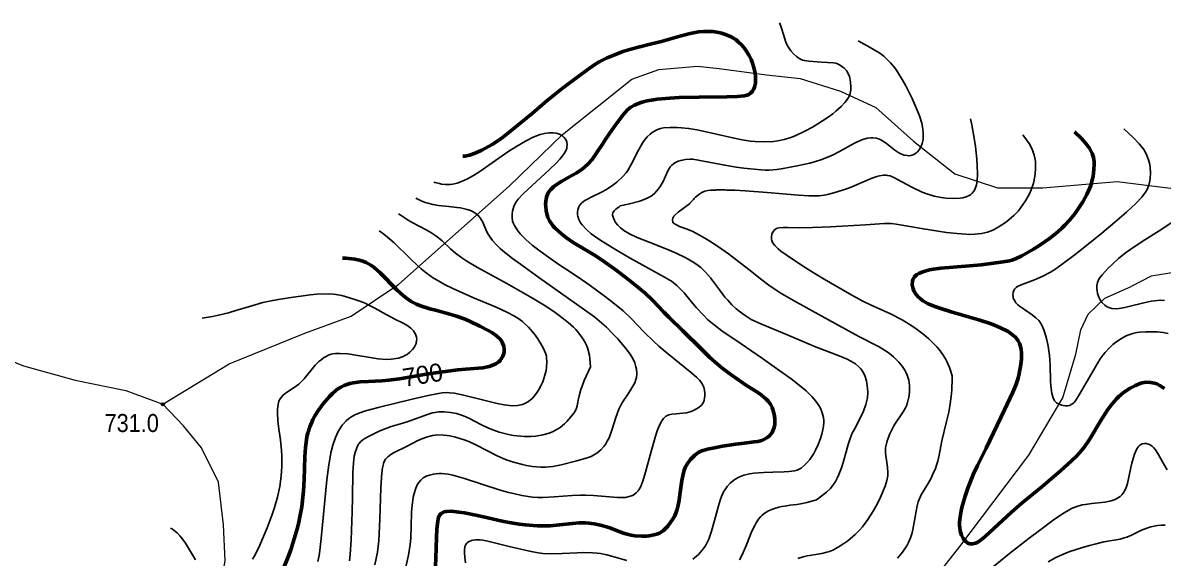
# Model space of a CAD drawing. Header units: metres. Extents: x 545098 to 555652, y 1854398 to 1862642.
# Drawn here: x 546267 to 547342, y 1860059 to 1860564 of the extents above; entities that cross this region are included whole.
import ezdxf
from ezdxf.enums import TextEntityAlignment as Align

# ---------------------------------------------------------------- set-up
doc = ezdxf.new("R2010")
doc.units = ezdxf.units.M
doc.header["$LTSCALE"] = 6.8
for name, color, linetype, lineweight in [('1', 7, 'Continuous', 25), ('2', 7, 'Continuous', 53), ('34', 7, 'Continuous', 13), ('5', 7, 'Continuous', 13), ('52', 7, 'Continuous', 13), ('53', 7, 'Continuous', 13)]:
    doc.layers.add(name, color=color, linetype=linetype, lineweight=lineweight)
doc.layers.add('4', color=7, linetype='Continuous')

msp = doc.modelspace()

# ---------------------------------------------------------------- hatches: boundary and pattern name
at = {"layer": '5'}
msp.add_hatch(color=256, dxfattribs=at).paths.add_polyline_path([(546400.65, 1860204.35, 1), (546397.65, 1860204.35, 1)])

# ---------------------------------------------------------------- linework, layer by layer
at = {"layer": '1'}
for points in [[(546997.26, 1860531.23), (546995.94, 1860532.28), (546993.37, 1860534.75), (546990.73, 1860537.71), (546989.43, 1860539.43), (546987.65, 1860542.35), (546986.14, 1860545.73), (546983.74, 1860553.05), (546981.63, 1860559.98), (546980.35, 1860563.36), (546980.01, 1860564.06)], [(547054.19, 1860546.9), (547062.71, 1860542.47), (547067.83, 1860539.6), (547074.49, 1860535.35), (547078.28, 1860532.49), (547080.58, 1860530.53), (547084.69, 1860526.45), (547088.76, 1860521.46), (547091.23, 1860517.93), (547095.77, 1860510.44), (547098.99, 1860504.57), (547104.92, 1860492.75), (547109.93, 1860481.59), (547111.99, 1860476.26), (547114.15, 1860469.34), (547114.91, 1860465.96), (547115.55, 1860460.99), (547115.53, 1860456.16), (547115.31, 1860454.1), (547114.48, 1860450.23), (547113.55, 1860447.6), (547111.69, 1860444.24), (547110.18, 1860442.41), (547109.08, 1860441.39), (547106.69, 1860439.85), (547103.78, 1860438.94), (547103.78, 1860438.94), (547101.76, 1860438.78), (547100.39, 1860438.86), (547097.61, 1860439.38), (547094.51, 1860440.48), (547092.49, 1860441.47), (547088.64, 1860443.87), (547080.78, 1860450.2), (547076.96, 1860452.85), (547074.87, 1860453.95), (547071.45, 1860455.17), (547068.05, 1860455.67), (547066.18, 1860455.66), (547063.11, 1860455.28), (547059.65, 1860454.38), (547057.75, 1860453.72), (547051.48, 1860450.96), (547047.14, 1860448.73), (547039.28, 1860444.37), (547031.34, 1860439.94), (547027.86, 1860438.26), (547019.14, 1860434.86), (547014.05, 1860433.27), (547008.62, 1860431.85), (546996.67, 1860429.28), (546983.61, 1860426.82), (546977.57, 1860425.89), (546970.41, 1860425.27), (546966.57, 1860425.26), (546959.47, 1860425.69), (546946.6, 1860427.06), (546939.33, 1860428.03), (546928.46, 1860429.73), (546903.47, 1860434.69), (546898.58, 1860435.42), (546896.02, 1860435.58), (546891.6, 1860435.28), (546886.98, 1860434.3), (546884.67, 1860433.53), (546881.45, 1860431.95), (546878.74, 1860429.84), (546877.22, 1860428.18), (546876.32, 1860426.97), (546874.76, 1860424.37), (546870.33, 1860414.39), (546867.52, 1860409.59), (546865.73, 1860407.15), (546862.48, 1860403.51), (546860.07, 1860401.36), (546858.5, 1860400.28), (546855.4, 1860398.6), (546851.08, 1860396.86)], [(546963.95, 1860247.6), (546943.81, 1860261.3), (546925.88, 1860273.57), (546918.39, 1860279.19), (546912.25, 1860284.48), (546908.68, 1860287.96), (546902.03, 1860295.31), (546896.9, 1860301.4), (546890.21, 1860309.32), (546887.17, 1860312.71), (546883.49, 1860316.36), (546881.58, 1860317.96), (546878.32, 1860320.33), (546871.71, 1860324.37), (546839.51, 1860342.21), (546839.51, 1860342.21), (546828.77, 1860348.35), (546822.34, 1860352.15), (546811.66, 1860358.83), (546805.78, 1860362.87), (546802.7, 1860365.21), (546797.92, 1860369.43), (546794.2, 1860373.52), (546792.7, 1860375.56), (546790.99, 1860378.62), (546789.96, 1860381.68), (546789.73, 1860383.04), (546789.63, 1860384.85), (546789.67, 1860385.75), (546790, 1860387.78), (546790.97, 1860390.49), (546791.76, 1860391.84), (546793.45, 1860393.86), (546795.87, 1860395.88), (546797.4, 1860396.89), (546803.19, 1860399.94), (546812.43, 1860404.31), (546817.03, 1860406.77), (546823.21, 1860410.84), (546826.78, 1860413.67), (546832.48, 1860419.04), (546835.51, 1860422.56), (546837.2, 1860424.95), (546840.59, 1860431.03), (546847.4, 1860444.46), (546851.37, 1860451.13), (546852.73, 1860453.07), (546855.47, 1860456.44), (546858.25, 1860459.18), (546860.11, 1860460.67), (546863.85, 1860462.92), (546865.25, 1860463.52), (546868.07, 1860464.42), (546870.94, 1860464.95), (546876.97, 1860465.38), (546883.72, 1860465.39), (546887.62, 1860465.17), (546894.43, 1860464.42), (546902.58, 1860463.05), (546920.61, 1860459.17), (546937.34, 1860455.22), (546945.01, 1860453.66), (546952.32, 1860452.58), (546957, 1860452.11), (546965.91, 1860451.75), (546974.28, 1860452.13), (546978.36, 1860452.64), (546984.47, 1860453.9), (546990.69, 1860455.83), (546994.97, 1860457.5), (547004.03, 1860461.78), (547011.29, 1860465.77), (547016.12, 1860468.65), (547024.95, 1860474.37), (547030.27, 1860478.25), (547033.22, 1860480.63), (547038.02, 1860484.99), (547041.75, 1860488.97), (547043.24, 1860490.84), (547045.01, 1860493.52), (547046.21, 1860496.07), (547046.74, 1860497.72), (547047.31, 1860500.95), (547047.42, 1860503.37), (547047.01, 1860508.33), (547045.91, 1860513.45), (547045.05, 1860515.78), (547043.95, 1860517.81), (547043.09, 1860519), (547041.07, 1860521.13), (547039.34, 1860522.57), (547036.03, 1860524.81), (547034.23, 1860525.65), (547033.2, 1860525.92), (547031.06, 1860526.24), (547019.77, 1860527.07), (547007.81, 1860527.83), (547003.62, 1860528.49), (547001.81, 1860528.97), (546999.39, 1860529.93), (546997.26, 1860531.23)], [(546895.77, 1860394.04), (546896.07, 1860394.37), (546896.66, 1860395.01), (546897.49, 1860395.92), (546898.02, 1860396.49), (546899.02, 1860397.54), (546899.72, 1860398.26), (546901, 1860399.54), (546902.14, 1860400.61), (546904.09, 1860402.26), (546905.93, 1860403.53), (546906.78, 1860404.01), (546907.34, 1860404.3), (546907.47, 1860404.36), (546907.55, 1860404.4), (546907.61, 1860404.43), (546907.72, 1860404.48), (546907.97, 1860404.59), (546908.49, 1860404.81), (546909.69, 1860405.23), (546912.5, 1860405.86), (546915.14, 1860406.17), (546916.69, 1860406.28), (546918.42, 1860406.37), (546919.66, 1860406.41), (546920.54, 1860406.43), (546922.38, 1860406.46), (546923.85, 1860406.47), (546924.87, 1860406.47), (546924.87, 1860406.47), (546925.57, 1860406.47), (546927, 1860406.45), (546928.11, 1860406.44), (546928.87, 1860406.42), (546930.42, 1860406.39), (546931.22, 1860406.37), (546931.75, 1860406.36), (546932.84, 1860406.32), (546933.4, 1860406.31), (546934.52, 1860406.27), (546934.9, 1860406.25), (546935.67, 1860406.23), (546936.44, 1860406.2), (546936.96, 1860406.17), (546937.31, 1860406.16), (546937.55, 1860406.15), (546937.7, 1860406.14), (546937.81, 1860406.14), (546938.02, 1860406.13), (546947.61, 1860405.62), (546968.58, 1860404.07), (546997.93, 1860401.44), (547007.69, 1860400.88), (547011.81, 1860400.83), (547017.3, 1860401.07), (547022.23, 1860401.69), (547025.3, 1860402.27), (547031.13, 1860403.69), (547040.25, 1860406.42), (547045.95, 1860408.58), (547066.56, 1860417.31), (547071.64, 1860419.06), (547074.28, 1860419.75), (547078.3, 1860420.32), (547080.63, 1860420.33), (547081.98, 1860420.19), (547084.39, 1860419.64), (547088.3, 1860418.02), (547091.21, 1860416.46), (547100.17, 1860411.47), (547105.93, 1860408.45), (547114.48, 1860404.46), (547118.97, 1860402.68), (547125.79, 1860400.54), (547132.49, 1860399.22), (547136.73, 1860398.73), (547144.29, 1860398.39), (547150.22, 1860398.6), (547152.69, 1860398.94), (547156.01, 1860399.84), (547158.7, 1860401.11), (547159.95, 1860401.93), (547161.66, 1860403.41), (547163.15, 1860405.21), (547163.79, 1860406.24), (547165.16, 1860409.46), (547165.66, 1860411.39), (547166.18, 1860414.8), (547166.5, 1860421.27), (547166.29, 1860429.48), (547166.29, 1860429.48), (547165.92, 1860435.53), (547164.74, 1860447.54), (547163.61, 1860455.4), (547161.21, 1860467.77), (547159.97, 1860473.62)], [(546654.35, 1860413.79), (546655.29, 1860413.49), (546659.65, 1860412.41), (546661.78, 1860412.04), (546665.05, 1860411.71), (546669.76, 1860411.75), (546672.33, 1860412.05), (546676.51, 1860412.98), (546680.62, 1860414.36), (546682.8, 1860415.27), (546686.23, 1860416.9), (546691.71, 1860420), (546697.65, 1860423.91), (546712.43, 1860434.32), (546725.19, 1860442.91), (546731.78, 1860447.13), (546740.86, 1860452.54), (546748.15, 1860456.26), (546752.11, 1860457.88), (546754.45, 1860458.67), (546758.61, 1860459.71), (546762.78, 1860460.28), (546765.32, 1860460.36), (546766.9, 1860460.29), (546769.83, 1860459.85), (546772.76, 1860458.91), (546774.47, 1860458.06), (546775.49, 1860457.39), (546777.22, 1860455.87), (546778.64, 1860453.89), (546779.3, 1860452.44), (546779.6, 1860451.43), (546779.92, 1860449.33), (546779.83, 1860447.12), (546779.6, 1860445.95), (546778.96, 1860444.06), (546777.22, 1860440.81), (546774.7, 1860437.35), (546773.01, 1860435.34), (546773.01, 1860435.34), (546769.85, 1860431.91), (546763.44, 1860425.6), (546738.59, 1860402.71), (546733.78, 1860397.64), (546731.87, 1860395.11), (546730.99, 1860393.66), (546729.78, 1860390.92), (546728.51, 1860386.46), (546728.14, 1860384.08), (546728.08, 1860380.4), (546728.64, 1860377.11), (546729.17, 1860375.43), (546730.29, 1860372.87), (546732.79, 1860368.85), (546735.9, 1860365.01), (546737.8, 1860362.97), (546741.12, 1860359.75)], [(547209.28, 1860458.47), (547212.82, 1860453.79), (547215.17, 1860450.3), (547217.76, 1860445.54), (547218.81, 1860443.09), (547220.06, 1860439.28), (547220.9, 1860435.25), (547221.17, 1860433.14), (547221.34, 1860430.96), (547221.38, 1860426.44), (547221.03, 1860421.81), (547220.02, 1860415.73), (547219.3, 1860412.81), (547217.2, 1860406.71), (547215.5, 1860402.96), (547211.68, 1860396.08), (547207.49, 1860389.82), (547205.14, 1860386.87), (547205.14, 1860386.87), (547201.12, 1860382.59), (547196.38, 1860378.47), (547192.96, 1860375.88), (547186.02, 1860371.32), (547181.59, 1860368.91), (547179.38, 1860367.9), (547175.98, 1860366.64), (547170.43, 1860365.32), (547163.99, 1860364.67), (547159.08, 1860364.61), (547155.51, 1860364.72), (547147.55, 1860365.29), (547137.32, 1860366.45), (547115.61, 1860369.73), (547090.13, 1860374.13), (547085.13, 1860374.75), (547082.63, 1860374.92), (547078.78, 1860374.88), (547061.25, 1860373.55), (547028.18, 1860371.59), (547011.32, 1860370.91), (546998.59, 1860370.76), (546987.53, 1860370.96), (546983.84, 1860370.99), (546979.82, 1860370.72), (546977.92, 1860370.29), (546976.91, 1860369.88), (546975.31, 1860368.75), (546974.33, 1860367.62), (546973.32, 1860365.8), (546972.94, 1860364.78), (546972.47, 1860362.33), (546972.56, 1860360.02), (546972.83, 1860358.82), (546973.58, 1860356.97), (546975.6, 1860354.06), (546978.82, 1860350.97), (546981.46, 1860348.84), (546987.38, 1860344.59), (547001.86, 1860334.88), (547014.28, 1860326.96), (547022.1, 1860322.22), (547048.18, 1860307.21), (547059.36, 1860301.2), (547065.69, 1860298.25), (547084.76, 1860289.57), (547095.55, 1860283.99), (547104.65, 1860278.49), (547108.95, 1860275.56), (547115.1, 1860270.91), (547120.88, 1860265.96), (547123.63, 1860263.37), (547128.28, 1860258.53), (547130.47, 1860255.94), (547133.56, 1860251.76), (547136.41, 1860247.12), (547137.73, 1860244.61), (547140.13, 1860239.11), (547141.22, 1860236.11), (547142.68, 1860231.24), (547142.67, 1860228.26), (547142.32, 1860217.96)], [(547259.77, 1860346.55), (547283.7, 1860365.66), (547296.07, 1860375.97), (547307.11, 1860385.58), (547311.74, 1860389.82), (547315.63, 1860393.58), (547321.34, 1860399.73), (547324.87, 1860404.41), (547326.32, 1860406.92), (547327.93, 1860411), (547328.95, 1860414.93), (547329.36, 1860417.38), (547329.67, 1860422.25), (547329.4, 1860427.51), (547328.98, 1860430.32), (547327.87, 1860434.78), (547326.29, 1860438.99), (547325.22, 1860441.19), (547323.19, 1860444.61), (547320.57, 1860448.21), (547319, 1860450.07), (547313.26, 1860455.97), (547304.51, 1860463.98)], [(546637.38, 1860398.65), (546642.39, 1860396.2), (546646.26, 1860394.71), (546648.71, 1860393.92), (546653.49, 1860392.74), (546658.85, 1860391.81), (546668.68, 1860390.75), (546676.14, 1860390.02), (546679.41, 1860389.53), (546685.9, 1860388), (546688.89, 1860386.94), (546691.54, 1860385.71), (546693.12, 1860384.78), (546695.84, 1860382.68), (546698.09, 1860380.17), (546699.08, 1860378.69), (546700.49, 1860376.04), (546701.9, 1860372.81), (546704.16, 1860367.72), (546705.61, 1860364.91), (546708.12, 1860360.91), (546709.74, 1860358.75), (546712.81, 1860355.24), (546716.85, 1860351.31), (546719.3, 1860349.16), (546728.48, 1860341.89), (546735.95, 1860336.39), (546753.38, 1860324.02), (546794.25, 1860295.11), (546806.07, 1860286.49), (546810.65, 1860282.86), (546816.98, 1860277.24), (546823.51, 1860270.65), (546827.8, 1860265.96), (546835.28, 1860257.09), (546839.25, 1860251.69), (546841.17, 1860248.65), (546842.18, 1860246.81), (546843.71, 1860243.4), (546844.85, 1860239.81), (546845.33, 1860237.53), (546845.69, 1860233.31), (546845.33, 1860229.49), (546844.85, 1860227.61), (546843.71, 1860224.64), (546842.03, 1860221.35), (546837.6, 1860214.26), (546832.79, 1860207.22), (546830.64, 1860203.6), (546828.82, 1860199.83), (546825.95, 1860191.95), (546822.26, 1860180.15), (546819.47, 1860172.8), (546817.86, 1860169.5), (546816.05, 1860166.54), (546814.71, 1860164.74), (546811.61, 1860161.39), (546807.89, 1860158.31), (546805.82, 1860156.92), (546802.52, 1860155.14), (546798.93, 1860153.76), (546789.12, 1860151.03), (546774.25, 1860147.2)], [(546851.08, 1860396.86), (546848.35, 1860395.95), (546837.35, 1860393.02), (546830, 1860391.42), (546828.98, 1860390.69), (546825.91, 1860388.23), (546824.47, 1860386.8), (546823.19, 1860384.8), (546822.89, 1860383.51), (546822.9, 1860382.64), (546823.3, 1860380.79), (546824.65, 1860377.58), (546825.7, 1860375.84), (546827.79, 1860373.13), (546830.25, 1860370.7), (546831.75, 1860369.47), (546834.4, 1860367.61), (546839.44, 1860364.75), (546845.92, 1860361.75), (546862.79, 1860354.94), (546876.11, 1860349.56), (546882.74, 1860346.72), (546891.83, 1860342.42), (546899.26, 1860338.19), (546903.41, 1860335.3), (546905.9, 1860333.3), (546910.44, 1860328.98), (546915.1, 1860323.54), (546923.53, 1860312.18), (546928.71, 1860305.46), (546931.27, 1860302.44), (546935.17, 1860298.26), (546939.23, 1860294.47), (546942.01, 1860292.15), (546947.67, 1860288.03), (546953.54, 1860284.48), (546956.82, 1860282.79), (546962.57, 1860280.14), (546986.6, 1860270.2), (547014.02, 1860258.42), (547036.15, 1860250.14), (547043.88, 1860246.88), (547047.25, 1860245.17), (547051.65, 1860242.41), (547054.89, 1860239.68), (547056.29, 1860238.18), (547058.12, 1860235.73), (547060.32, 1860231.51), (547061.91, 1860226.58), (547062.42, 1860224.21), (547063.06, 1860219.3), (547063.19, 1860215.56), (547062.86, 1860210.59), (547062.45, 1860208.07), (547061.48, 1860204.16), (547059.12, 1860197.8), (547055.68, 1860190.71), (547050.58, 1860180.97), (547048.36, 1860176.38), (547045.92, 1860170.22), (547044.76, 1860166.5), (547042.97, 1860159.55), (547040.18, 1860149.4), (547038.56, 1860144.48), (547036.1, 1860138.22), (547034.71, 1860135.22), (547032.38, 1860130.91), (547029.83, 1860127.15), (547028.04, 1860125.09), (547024.25, 1860121.5), (547018.65, 1860117.03), (547014.99, 1860114.35), (547012.89, 1860113.75), (547005.89, 1860111.92), (547001.85, 1860111.01), (546996.36, 1860110.06), (546989.91, 1860109.24), (546986.87, 1860108.81), (546982.37, 1860107.98), (546979.49, 1860107.31), (546974.37, 1860105.83), (546971.3, 1860104.68), (546969.57, 1860103.89), (546966.56, 1860102.14), (546963.78, 1860099.98), (546962.4, 1860098.62), (546960.31, 1860096.02), (546958.15, 1860092.66), (546956.72, 1860090.11), (546954.06, 1860084.65), (546948.97, 1860072.04), (546944.82, 1860062.59), (546942.4, 1860057.8)], [(546997.37, 1860059.05), (547002.4, 1860060.6), (547006.17, 1860061.39), (547014.2, 1860062.68), (547020.06, 1860063.7), (547024.81, 1860064.89), (547027.06, 1860065.62), (547030.38, 1860066.96), (547035.44, 1860069.59), (547040.82, 1860073.06), (547044.45, 1860075.73), (547051.29, 1860081.49), (547055.7, 1860085.88), (547058.36, 1860088.93), (547063.38, 1860095.68), (547068.38, 1860103.66), (547070.8, 1860107.96), (547074.19, 1860114.56), (547076.2, 1860118.91), (547079.47, 1860127.12), (547081.12, 1860132.48), (547081.99, 1860136.97), (547082.19, 1860139.66), (547081.9, 1860145.02), (547080.06, 1860158.42), (547079.96, 1860161.83), (547080.07, 1860163.45), (547080.44, 1860165.9), (547081.53, 1860169.94), (547083.99, 1860176.39), (547085.58, 1860179.83), (547088.26, 1860184.81), (547096.73, 1860197.3), (547098.74, 1860201.01), (547099.6, 1860202.96), (547100.69, 1860206.02), (547101.88, 1860211), (547102.46, 1860215.84), (547102.56, 1860218.33), (547102.48, 1860222.04), (547101.81, 1860227.28), (547100.44, 1860231.87), (547099.14, 1860234.68), (547098.1, 1860236.5), (547095.6, 1860240.2), (547092.52, 1860244.1), (547090.69, 1860246.12), (547087.51, 1860249.2), (547083.71, 1860252.3), (547081.54, 1860253.85), (547073.94, 1860258.46), (547054.93, 1860268.38), (547020.02, 1860287.36), (546993.13, 1860302.1), (546980.66, 1860309.56), (546969.91, 1860316.84), (546963.45, 1860321.65), (546951.08, 1860331.4), (546931.88, 1860346.24), (546922.72, 1860352.81), (546914.48, 1860358.2), (546909.64, 1860361.12), (546901.8, 1860365.44), (546897.69, 1860367.46), (546892.24, 1860369.66), (546885.86, 1860371.99), (546881.65, 1860374.18), (546879.97, 1860375.54), (546879.47, 1860376.36), (546879.19, 1860377.72), (546879.24, 1860378.5), (546879.54, 1860379.75), (546880.63, 1860381.65), (546881.78, 1860382.91), (546884.73, 1860385.51), (546895.31, 1860393.52), (546895.47, 1860393.69), (546895.77, 1860394.04)], [(546621.07, 1860384.1), (546622.6, 1860382.97), (546630.12, 1860377.98), (546633.91, 1860375.76), (546639.88, 1860372.73), (546647.88, 1860368.67), (546651.67, 1860366.48), (546656.46, 1860363.24), (546658.8, 1860361.42), (546662.32, 1860358.37), (546670.08, 1860351.01), (546674.97, 1860346.84), (546680.91, 1860342.46), (546685.41, 1860339.47), (546695.43, 1860333.43), (546723.33, 1860318.27), (546747.25, 1860304.56), (546758.39, 1860297.76), (546767.55, 1860291.78), (546772.65, 1860288.19), (546781.11, 1860281.53), (546785.89, 1860277.17), (546788.08, 1860274.94), (546791.12, 1860271.46), (546795.18, 1860265.78), (546797.32, 1860262.03), (546798.28, 1860259.98), (546799.56, 1860256.64), (546801.04, 1860250.81), (546801.84, 1860243.77), (546801.95, 1860239.71), (546796.12, 1860226.7), (546794.02, 1860221.39), (546792.92, 1860218.24), (546791.3, 1860212.42), (546790.41, 1860208.2), (546789.33, 1860202.99), (546788.69, 1860200.74), (546787.47, 1860197.87), (546786.42, 1860196.15), (546783.64, 1860192.56), (546779.76, 1860188.2)], [(547342.89, 1860302.3), (547338.96, 1860302.48), (547336.26, 1860302.35), (547330.22, 1860301.48), (547321.98, 1860299.69), (547310.51, 1860296.91), (547305.55, 1860295.77), (547299.94, 1860294.77), (547297.23, 1860294.52), (547293.3, 1860294.72), (547290.21, 1860295.57), (547288.79, 1860296.26), (547286.68, 1860297.69), (547283.84, 1860300.47), (547282.52, 1860302.24), (547280.85, 1860305.36), (547279.72, 1860308.99), (547279.28, 1860311.54), (547279.12, 1860313.24), (547279.15, 1860316.45), (547279.67, 1860319.32), (547280.16, 1860320.7), (547281.28, 1860322.85), (547283.98, 1860326.54), (547289.74, 1860332.8), (547293.36, 1860336.32), (547299.46, 1860341.75), (547306.12, 1860347.08), (547310.92, 1860350.61), (547321.68, 1860357.82), (547340.22, 1860369.43), (547349.08, 1860375.49)], [(546545.18, 1860056.3), (546546.29, 1860061.97), (546546.94, 1860066.42), (546548.24, 1860077.83), (546553.73, 1860133.28), (546555.48, 1860147.35), (546556.66, 1860154.62), (546557.48, 1860158.78), (546559.31, 1860165.99), (546561.79, 1860173.13), (546564.37, 1860178.71), (546565.77, 1860181.21), (546568.02, 1860184.58), (546569.2, 1860186.08), (546571.68, 1860188.75), (546574.3, 1860191.01), (546576.12, 1860192.31), (546579.94, 1860194.49), (546584.77, 1860196.48), (546588.98, 1860197.79), (546602.09, 1860201.23), (546633.96, 1860209.11), (546649.02, 1860212.6), (546658.68, 1860214.52), (546662.41, 1860215.06), (546667.16, 1860215.38), (546669.34, 1860215.33), (546673.72, 1860214.88), (546681.12, 1860213.43), (546697.87, 1860209.11), (546713.97, 1860205.15), (546720.55, 1860203.83), (546725.69, 1860203.13), (546728.48, 1860202.98), (546733.25, 1860203.27), (546737.82, 1860204.26), (546740.11, 1860205.14), (546743.54, 1860207.11), (546746.95, 1860209.98), (546749.14, 1860212.34), (546751.88, 1860215.89), (546753.13, 1860217.8), (546755.6, 1860222.32), (546756.98, 1860225.44), (546759.08, 1860231.7), (546760.1, 1860236.25), (546760.53, 1860239.16), (546760.87, 1860244.64), (546760.71, 1860248.06), (546760.44, 1860249.81), (546759.69, 1860252.61), (546757.53, 1860257.62), (546754.38, 1860263.1), (546752.42, 1860266.08), (546749.15, 1860270.61), (546743.73, 1860277.01), (546739.94, 1860280.68), (546737.95, 1860282.35), (546733.67, 1860285.46), (546730.51, 1860287.43), (546723.18, 1860291.32), (546713.14, 1860295.91), (546691.02, 1860305.21), (546677.96, 1860310.89), (546672.22, 1860313.54), (546664.59, 1860317.35), (546658.05, 1860320.99), (546654.19, 1860323.38), (546647.31, 1860328.21), (546642.52, 1860332.07), (546639.23, 1860334.97), (546631.68, 1860342.18), (546616.93, 1860356.62), (546608.87, 1860363.62), (546606.21, 1860365.67), (546602.95, 1860367.92)], [(546741.12, 1860359.75), (546747.21, 1860354.48), (546754.67, 1860348.67), (546760.24, 1860344.58), (546772.24, 1860336.24), (546778.43, 1860332.1), (546791.29, 1860323.59), (546801.59, 1860316.52), (546816.13, 1860305.85), (546823.19, 1860300.33), (546832.65, 1860292.42), (546840.19, 1860285.34), (546852.51, 1860272.54), (546861.49, 1860263.79), (546866.42, 1860259.3), (546874.33, 1860252.49), (546897.35, 1860233.87), (546902.26, 1860229.49), (546904.6, 1860227.1), (546905.81, 1860225.68), (546907.56, 1860223.13), (546908.74, 1860220.5), (546909.2, 1860218.83), (546909.6, 1860215.49), (546909.67, 1860212.04), (546909.53, 1860210.33), (546909.03, 1860207.86), (546908.2, 1860205.84), (546907.61, 1860204.88), (546906.47, 1860203.48), (546904.1, 1860201.45), (546901.26, 1860199.69), (546899.61, 1860198.86), (546896.88, 1860197.73), (546892.36, 1860196.44), (546889.16, 1860195.92), (546882.85, 1860195.37), (546878.73, 1860195), (546875.84, 1860194.41), (546874.62, 1860193.96), (546873.01, 1860193.04), (546870.84, 1860190.98), (546868.74, 1860187.97), (546866.06, 1860182.63), (546864.83, 1860179.49), (546863.13, 1860174.22), (546859.3, 1860159.97), (546853.94, 1860140.45), (546851.28, 1860132), (546849.03, 1860126.34), (546847.7, 1860123.88), (546846.84, 1860122.67), (546845.13, 1860120.9), (546843.05, 1860119.37), (546841.57, 1860118.55), (546838.45, 1860117.34), (546834.86, 1860116.66), (546832.49, 1860116.53), (546827.6, 1860116.64), (546804.76, 1860118.27), (546797.46, 1860118.59), (546793, 1860118.66), (546784.78, 1860118.47), (546767.83, 1860117.05), (546757.27, 1860116.42), (546752.27, 1860116.47), (546747.46, 1860116.83), (546737.44, 1860118.42), (546729.48, 1860120.14), (546724.69, 1860121.34), (546715.98, 1860123.82), (546683.32, 1860134.27), (546672.29, 1860137.45), (546667.8, 1860138.4), (546661.7, 1860139.06), (546659.07, 1860139.06), (546653.98, 1860138.54), (546650.43, 1860137.7), (546647.22, 1860136.49), (546645.78, 1860135.74), (546644.46, 1860134.9), (546642.16, 1860132.95), (546640.27, 1860130.66), (546639.19, 1860128.96), (546637.41, 1860125.16), (546635.85, 1860120.3), (546635.05, 1860116.76), (546633.96, 1860109.12), (546633.54, 1860102.97), (546633.13, 1860089.08), (546632.6, 1860078.17), (546632.02, 1860072.1), (546630.51, 1860062.14), (546628.06, 1860051.24)], [(547346.37, 1860270.98), (547341.44, 1860271.98), (547335.79, 1860272.59), (547332.08, 1860272.76), (547325.18, 1860272.7), (547319.31, 1860272.3), (547316.67, 1860271.94), (547312.88, 1860271.11), (547309.12, 1860269.88), (547306.61, 1860268.83), (547301.58, 1860266.17), (547296.56, 1860262.74), (547294.04, 1860260.67), (547290.27, 1860257.07), (547286.87, 1860253.23), (547285.11, 1860250.99), (547282.33, 1860247.12), (547277.65, 1860239.83), (547262.43, 1860213.36), (547259.32, 1860208.39), (547257.85, 1860206.45), (547257.04, 1860205.58), (547255.57, 1860204.45), (547253.15, 1860203.32), (547251.8, 1860202.97), (547249.64, 1860202.81), (547247.34, 1860203.13), (547245.78, 1860203.56), (547242.82, 1860204.8), (547241.08, 1860205.84), (547240.3, 1860206.49), (547239.22, 1860207.74), (547237.85, 1860210.46), (547236.77, 1860214.48), (547235.8, 1860221.77), (547235.53, 1860226.16), (547235.11, 1860241.71), (547234.43, 1860250.42), (547233.06, 1860259.34), (547231.83, 1860265.04), (547230.92, 1860268.58), (547229.03, 1860274.68), (547226.89, 1860279.65), (547225.36, 1860282.09), (547224.24, 1860283.48), (547221.66, 1860285.98), (547218.12, 1860288.79), (547210.93, 1860293.78), (547206.31, 1860296.91), (547204.71, 1860298.21), (547202.83, 1860300.17), (547202.01, 1860301.23), (547201.03, 1860302.88), (547200.37, 1860304.54), (547200.12, 1860305.65), (547200.05, 1860307.92), (547200.34, 1860309.66), (547200.67, 1860310.8), (547201.59, 1860312.86), (547202.42, 1860314.02), (547203.04, 1860314.58), (547204.39, 1860315.45), (547207.8, 1860316.96), (547220.33, 1860321.6), (547228.15, 1860325.05), (547235.42, 1860329.05), (547239.43, 1860331.6), (547246.35, 1860336.42), (547259.77, 1860346.55)], [(546609.79, 1860246.77), (546614.12, 1860246.87), (546616.69, 1860247.11), (546621.18, 1860247.95), (546625.44, 1860249.38), (546627.88, 1860250.58), (546629.36, 1860251.48), (546631.96, 1860253.5), (546634.41, 1860256.08), (546635.75, 1860257.92), (546637.13, 1860260.48), (546637.63, 1860261.78), (546638.25, 1860264.38), (546638.34, 1860265.68), (546638.18, 1860267.64), (546637.2, 1860270.58), (546635.29, 1860273.5), (546632.85, 1860276.02), (546631.4, 1860277.23), (546628.95, 1860278.94), (546624.75, 1860281.29), (546618.32, 1860284.39), (546614.83, 1860286.11), (546609.37, 1860289.02), (546598.77, 1860295), (546592.64, 1860298.25), (546589.61, 1860299.68), (546584.65, 1860301.69), (546578.93, 1860303.65), (546567.68, 1860306.86), (546562.15, 1860308), (546559.65, 1860308.29), (546555.49, 1860308.46), (546544.24, 1860308.07), (546537.78, 1860307.5), (546517.76, 1860304.66), (546508.04, 1860303.25), (546502.64, 1860302.32), (546493.48, 1860300.28), (546482.87, 1860297.29), (546482.87, 1860297.29), (546467.95, 1860292.75), (546460.88, 1860290.7), (546451.45, 1860288.32), (546445.84, 1860287.14), (546436.27, 1860285.6)], [(546483.7, 1860058.41), (546485.2, 1860060.93), (546489.49, 1860069.29), (546492.2, 1860075.35), (546497.33, 1860087.98), (546502.09, 1860100.59), (546504.24, 1860106.95), (546507.04, 1860116.74), (546509.21, 1860126.91), (546509.95, 1860131.46), (546511, 1860140.39), (546511.38, 1860146.77), (546511.32, 1860155.58), (546510.96, 1860160.97), (546509.82, 1860170.72), (546508.09, 1860183.33), (546507.5, 1860189.06), (546507.19, 1860196.31), (546507.29, 1860199.64), (546507.76, 1860204.04), (546508.55, 1860207.25), (546509.11, 1860208.64), (546510.19, 1860210.52), (546512.46, 1860213.05), (546515.55, 1860215.43), (546522.76, 1860220.07), (546527.17, 1860223.34), (546529.27, 1860225.2), (546532.41, 1860228.48), (546542.75, 1860241.12), (546546.1, 1860244.58), (546547.85, 1860246.12), (546550.58, 1860248.18), (546553.47, 1860249.87), (546554.98, 1860250.56), (546557.81, 1860251.52), (546559.32, 1860251.87), (546561.74, 1860252.24), (546565.83, 1860252.42), (546573.29, 1860251.88), (546601.97, 1860247.33), (546609.79, 1860246.77)], [(546898.48, 1860058.46), (546901.71, 1860061.01), (546903.71, 1860062.87), (546907.3, 1860066.83), (546910.3, 1860071.02), (546911.63, 1860073.34), (546913.49, 1860077.32), (546916.15, 1860084.91), (546918.88, 1860094.74), (546922.65, 1860108.75), (546924.55, 1860114.86), (546925.5, 1860117.46), (546927.41, 1860121.77), (546929.39, 1860125.13), (546930.77, 1860126.97), (546933.73, 1860130.06), (546937.04, 1860132.75), (546938.84, 1860133.97), (546941.73, 1860135.62), (546946.53, 1860137.61), (546951.93, 1860138.95), (546955.97, 1860139.55), (546965.41, 1860140.2), (546973.71, 1860140.4), (546984.61, 1860140.65), (546989.18, 1860140.89), (546994.21, 1860141.55), (546996.64, 1860142.22), (546997.99, 1860142.79), (547000.38, 1860144.21), (547003.98, 1860147.2), (547005.83, 1860149.09), (547008.64, 1860152.47), (547012.35, 1860158.01), (547014.13, 1860161.2), (547016.59, 1860166.49), (547018.7, 1860172.27), (547019.87, 1860176.17), (547021.45, 1860183.42), (547021.85, 1860187.47), (547021.84, 1860189.33), (547021.53, 1860192.05), (547020.41, 1860196.35), (547018.6, 1860200.75), (547017.24, 1860203.22), (547014.45, 1860207.3), (547010.5, 1860211.87), (547008.01, 1860214.36), (547005.16, 1860216.98), (546998.51, 1860222.54), (546990.99, 1860228.34), (546975.12, 1860239.81), (546963.95, 1860247.6)], [(547142.32, 1860217.96), (547141.82, 1860211.72), (547140.56, 1860202.63), (547139.48, 1860196.97), (547137.14, 1860186.88), (547133.01, 1860170.07), (547130.6, 1860156.42), (547129.27, 1860150.84), (547128.43, 1860148.06), (547126.9, 1860143.78), (547124.33, 1860137.74), (547122.86, 1860134.69), (547120.51, 1860130.28), (547113.69, 1860119.05), (547111.6, 1860114.77), (547110.78, 1860112.49), (547109.71, 1860108.54), (547108.76, 1860103.69), (547107.02, 1860092.9), (547105.81, 1860086.25), (547105.06, 1860083.12), (547103.61, 1860078.54), (547101.62, 1860074), (547100, 1860070.99), (547096.08, 1860065.04), (547091.27, 1860059.21)], [(546779.76, 1860188.2), (546777.39, 1860185.89), (546773.3, 1860182.55), (546769.11, 1860179.95), (546766.83, 1860178.81), (546763.17, 1860177.31), (546757.13, 1860175.56), (546750.49, 1860174.46), (546745.84, 1860174.09), (546739.51, 1860174.05), (546736.35, 1860174.23), (546729.36, 1860175.07), (546724.82, 1860175.94), (546716.1, 1860178.26), (546709.92, 1860180.41), (546705.99, 1860182), (546698.55, 1860185.46), (546688.05, 1860190.95), (546682.48, 1860193.39), (546678.46, 1860194.77), (546675.69, 1860195.55), (546670.12, 1860196.74), (546664.18, 1860197.41), (546658.88, 1860197.29), (546655.53, 1860196.79), (546653.28, 1860196.27), (546648.53, 1860194.83), (546629.43, 1860187.86), (546622.89, 1860185.89), (546614.31, 1860183.39), (546610.03, 1860181.96), (546603.66, 1860179.4), (546599.65, 1860177.56), (546592.86, 1860174.1), (546589.3, 1860172.04), (546587.58, 1860170.91), (546585.2, 1860168.93), (546583.94, 1860167.46), (546583.21, 1860166.34), (546581.8, 1860163.39), (546580.21, 1860158.82), (546579.46, 1860155.56), (546578.59, 1860149.02), (546578.15, 1860140.16), (546577.82, 1860116.65), (546577.48, 1860102.94), (546576.44, 1860076.49), (546575.62, 1860062.66), (546575.07, 1860056.84)], [(546774.25, 1860147.2), (546766.49, 1860145.72), (546759.51, 1860145.08), (546755.28, 1860145.09), (546747.42, 1860145.81), (546741.79, 1860146.75), (546738.1, 1860147.52), (546730.84, 1860149.4), (546723.6, 1860151.74), (546719.86, 1860153.19), (546713.94, 1860155.86), (546694.04, 1860166.24), (546687.32, 1860169.22), (546682.96, 1860170.89), (546674.69, 1860173.48), (546669.59, 1860174.64), (546667.14, 1860175.04), (546663.55, 1860175.42), (546658.28, 1860175.44), (546653.06, 1860174.82), (546653.06, 1860174.82), (546649.66, 1860174.08), (546647.45, 1860173.47), (546643.24, 1860171.98), (546638.85, 1860169.99), (546630, 1860165.36), (546615.66, 1860158.26), (546612.54, 1860156.25), (546611.03, 1860155.01), (546608.94, 1860152.59), (546607.47, 1860149.86), (546606.88, 1860148.11), (546606.14, 1860144.62), (546605.54, 1860139.78), (546604.55, 1860125.69), (546603.45, 1860096.12), (546603.07, 1860082.73), (546602.64, 1860075.89), (546601.33, 1860064.95), (546598.99, 1860052.97)], [(547172.77, 1860044.14), (547196.88, 1860063.72), (547215.18, 1860078.06), (547224.87, 1860085.46), (547237.95, 1860095.14), (547247.65, 1860101.76), (547252.51, 1860104.66), (547255.26, 1860106.09), (547260.06, 1860108.06), (547265.1, 1860109.46), (547268.32, 1860110.06), (547274.44, 1860110.81), (547286.51, 1860112.08), (547291.23, 1860113.01), (547293.39, 1860113.6), (547296.31, 1860114.64), (547299.54, 1860116.36), (547300.93, 1860117.42), (547302.85, 1860119.33), (547304.45, 1860121.46), (547305.22, 1860122.75), (547306.33, 1860125.08), (547307.9, 1860129.68), (547309.34, 1860135.72), (547311.15, 1860144.69), (547312.04, 1860148.91), (547313.43, 1860154.28), (547314.39, 1860157.22), (547316.42, 1860161.82), (547318.07, 1860164.3), (547319.26, 1860165.54), (547320.09, 1860166.18), (547321.87, 1860167.04), (547324.06, 1860167.39), (547325.57, 1860167.29), (547328.51, 1860166.49), (547331.14, 1860164.96), (547332.42, 1860163.8), (547334.41, 1860161.37), (547336.58, 1860158.04), (547341.05, 1860150.12), (547345.24, 1860142.65)], [(546406.29, 1860087.65), (546408.19, 1860086.58), (546409.76, 1860085.49), (546412.63, 1860083.09), (546415.27, 1860080.36), (546416.95, 1860078.31), (546420.32, 1860073.55), (546424.31, 1860067.14), (546429.76, 1860057.88)], [(547343.47, 1860090.52), (547339.72, 1860090.35), (547336.22, 1860090.01), (547329.89, 1860088.82), (547326.97, 1860087.98), (547321.16, 1860085.68), (547311.67, 1860081.06), (547307.26, 1860079.21), (547304.9, 1860078.41), (547301.02, 1860077.36), (547285.74, 1860074.56), (547277.03, 1860072.6), (547272.24, 1860071.36), (547264.58, 1860069.17), (547253.68, 1860065.61), (547248.21, 1860063.51), (547240.34, 1860059.94), (547233.13, 1860055.79)], [(546684.29, 1860054.99), (546683.63, 1860060.27), (546683.31, 1860064.48), (546683.29, 1860066.76), (546683.7, 1860070.27), (546684.42, 1860072.21), (546685.11, 1860073.24), (546685.67, 1860073.83), (546687.05, 1860074.83), (546689.77, 1860075.95), (546691.38, 1860076.33), (546694.05, 1860076.65), (546698.15, 1860076.52), (546700.67, 1860076.17), (546705.39, 1860075.22), (546725.45, 1860070.18), (546744.64, 1860065.82), (546752.68, 1860064.36), (546757.18, 1860063.84), (546765.24, 1860063.49), (546775.23, 1860063.69), (546789.44, 1860064.33), (546795.87, 1860064.54), (546803.82, 1860064.45), (546808.4, 1860064.07), (546811.34, 1860063.65), (546817.47, 1860062.4), (546825.31, 1860060.35), (546836.29, 1860057.21)]]:
    msp.add_lwpolyline(points, dxfattribs=at)
at = {"layer": '2'}
for points in [[(546938.57, 1860229.29), (546933.18, 1860233.16), (546925.77, 1860238.88), (546921.67, 1860242.3), (546914.58, 1860248.65), (546906.14, 1860256.69), (546888.87, 1860273.67), (546876.22, 1860286.06), (546871.11, 1860291.3), (546860.41, 1860302.65), (546853.43, 1860309.24), (546844.73, 1860316.54), (546838.41, 1860321.52), (546826.24, 1860330.74), (546812.08, 1860340.9), (546805.87, 1860344.91), (546799.44, 1860348.73), (546790.42, 1860354.05), (546785.76, 1860356.99), (546779.5, 1860361.33), (546779.5, 1860361.33), (546776.48, 1860363.63), (546772.24, 1860367.14), (546768.55, 1860370.66), (546766.97, 1860372.38), (546765.6, 1860374.07), (546763.43, 1860377.34), (546761.91, 1860380.51), (546761.18, 1860382.58), (546760.25, 1860386.68), (546759.79, 1860390.73), (546759.72, 1860392.73), (546759.84, 1860395.64), (546760.54, 1860399.75), (546761.76, 1860403.08), (546762.68, 1860404.68), (546764.56, 1860407.04), (546767.19, 1860409.45), (546768.83, 1860410.69), (546774.98, 1860414.62), (546784.49, 1860420.06), (546789, 1860422.72), (546794.15, 1860426.16), (546796.39, 1860427.9), (546799.44, 1860430.63), (546803.56, 1860435.25), (546807.5, 1860440.81), (546813.18, 1860449.73), (546816.45, 1860454.8), (546822.01, 1860462.94), (546825.86, 1860468.29), (546832.73, 1860477.32), (546836.48, 1860481.66), (546838.62, 1860483.61), (546840.07, 1860484.64), (546843.4, 1860486.43), (546847.86, 1860488.23), (546850.63, 1860489.12), (546855.55, 1860490.39), (546861.5, 1860491.51), (546864.89, 1860491.99), (546876.7, 1860493.05), (546885.58, 1860493.48), (546904.37, 1860493.91), (546930.52, 1860494.14), (546940.3, 1860494.44), (546946.78, 1860495.1), (546949.61, 1860495.79), (546951.03, 1860496.38), (546953.17, 1860497.92), (546954.9, 1860499.99), (546955.63, 1860501.22), (546956.55, 1860503.33), (546957.43, 1860507.05), (546957.6, 1860508.93), (546957.54, 1860513.04), (546957.14, 1860516.41), (546955.94, 1860521.83), (546954.3, 1860526.91), (546953.27, 1860529.47), (546951.47, 1860533.28), (546948.19, 1860538.67), (546946.93, 1860540.33), (546944.21, 1860543.43), (546941.23, 1860546.21), (546939.12, 1860547.87), (546934.63, 1860550.71), (546929.22, 1860553.13), (546925.42, 1860554.31), (546922.8, 1860554.91), (546917.34, 1860555.71), (546911.58, 1860555.98), (546908.55, 1860555.9), (546903.79, 1860555.48), (546896.04, 1860554.12), (546887.49, 1860551.88), (546875.25, 1860548.22), (546868.96, 1860546.43), (546859.54, 1860544.09), (546847.2, 1860541.19), (546841.2, 1860539.6)], [(546841.2, 1860539.6), (546832.55, 1860536.86), (546827.15, 1860534.89), (546817.77, 1860530.99), (546810.21, 1860527.17), (546806.22, 1860524.73), (546798.64, 1860519.52), (546784.11, 1860508.77), (546775.38, 1860502.02), (546761.3, 1860490.71), (546746.92, 1860478.65), (546728.6, 1860463.36), (546720.3, 1860456.9), (546716.46, 1860454.11), (546709.42, 1860449.42), (546703.23, 1860445.78), (546699.58, 1860443.86), (546693.42, 1860441.04), (546688.16, 1860439.16), (546685.29, 1860438.51), (546683.51, 1860438.31), (546681.84, 1860438.31)], [(547208.14, 1860247.27), (547208.22, 1860250.52), (547208.15, 1860252.55), (547207.7, 1860256.37), (547206.84, 1860259.97), (547206.21, 1860261.69), (547204.96, 1860264.17), (547203.28, 1860266.53), (547202.26, 1860267.66), (547201.1, 1860268.76), (547198.43, 1860270.87), (547195.35, 1860272.86), (547188.35, 1860276.46), (547182.61, 1860278.87), (547178.44, 1860280.42), (547168.77, 1860283.62), (547141.72, 1860291.66), (547130.98, 1860294.88), (547126.31, 1860296.48), (547120.21, 1860299.04), (547115.24, 1860301.94), (547112.54, 1860304.01), (547111, 1860305.41), (547108.53, 1860308.22), (547106.67, 1860311.27), (547105.89, 1860313.22), (547105.54, 1860314.49), (547105.18, 1860316.94), (547105.33, 1860320.39), (547105.77, 1860321.98), (547106.93, 1860324.18), (547108.56, 1860325.91), (547109.61, 1860326.7), (547111.49, 1860327.8), (547115.07, 1860329.3), (547121.39, 1860331.05), (547125.25, 1860331.8), (547131.95, 1860332.72), (547159.06, 1860334.82), (547170.34, 1860335.95), (547170.34, 1860335.95), (547190.67, 1860338.56), (547196.63, 1860339.6), (547199.06, 1860340.21), (547202.52, 1860341.4), (547208.41, 1860344.24), (547219.29, 1860350.57), (547225.42, 1860354.47), (547234.34, 1860360.64), (547241.96, 1860366.68), (547246.32, 1860370.61), (547248.94, 1860373.19), (547253.65, 1860378.33), (547258.26, 1860384.08), (547260.98, 1860387.87), (547265.71, 1860395.23), (547269.62, 1860402.19), (547271.26, 1860405.59), (547273.28, 1860410.71), (547274.75, 1860415.9), (547275.46, 1860419.3), (547276.36, 1860425.59), (547276.65, 1860430.92), (547276.5, 1860433.4), (547275.79, 1860437.19), (547274.57, 1860440.84), (547273.71, 1860442.76), (547272.1, 1860445.73), (547268.83, 1860450.28), (547264.51, 1860454.91), (547257.95, 1860461.18)], [(546512.4, 1860048.91), (546517.16, 1860060.51), (546519.55, 1860067.07), (546522.95, 1860077.43), (546525.93, 1860087.96), (546527.19, 1860093.13), (546528.27, 1860098.15), (546529.93, 1860107.76), (546531.03, 1860116.83), (546531.53, 1860122.59), (546532.14, 1860133.47), (546532.89, 1860154.9), (546533.43, 1860163.7), (546534.37, 1860171.1), (546535.24, 1860175.39), (546535.91, 1860178.04), (546537.5, 1860182.98), (546539.41, 1860187.67), (546540.51, 1860189.97), (546542.39, 1860193.44), (546545.81, 1860198.82), (546550, 1860204.47), (546556.05, 1860211.6), (546558.93, 1860214.59), (546562.78, 1860218.04), (546565.15, 1860219.74), (546566.71, 1860220.68), (546569.88, 1860222.22), (546573.37, 1860223.5), (546575.34, 1860224.04), (546578.69, 1860224.74), (546584.93, 1860225.49), (546592.87, 1860225.93), (546605.38, 1860226.53), (546612.05, 1860227.06), (546622.09, 1860228.33), (546640.18, 1860231.46), (546647.35, 1860232.72), (546660.77, 1860234.78), (546676.89, 1860236.88), (546684.53, 1860237.66), (546700.74, 1860238.82), (546706.52, 1860239.98), (546709.17, 1860240.84), (546712.71, 1860242.48), (546715.57, 1860244.52), (546717.11, 1860246.09), (546717.98, 1860247.23), (546719.37, 1860249.68), (546720.29, 1860252.35), (546720.56, 1860253.75), (546720.7, 1860255.9), (546720.28, 1860259.2), (546719.19, 1860262.14), (546718.38, 1860263.61), (546716.79, 1860265.79), (546713.52, 1860268.97), (546709.16, 1860272.05), (546705.72, 1860274.08), (546697.79, 1860278.18), (546688.76, 1860282.43), (546683.82, 1860284.52), (546675.87, 1860287.43), (546667.32, 1860290), (546655.95, 1860293.01), (546650.73, 1860294.43), (546641.84, 1860297.3), (546638.07, 1860298.83), (546633.07, 1860301.37), (546628.6, 1860304.33), (546625.73, 1860306.63), (546619.63, 1860312.31), (546603.74, 1860328.3), (546597.77, 1860333.52), (546595, 1860335.5), (546590.76, 1860337.91), (546586.56, 1860339.62), (546584.13, 1860340.32), (546579.87, 1860341.19), (546571.58, 1860342.04), (546568.34, 1860342.13)], [(547342.67, 1860219.18), (547341.31, 1860220.35), (547338.47, 1860222.26), (547335.52, 1860223.65), (547333.52, 1860224.3), (547329.5, 1860225.05), (547325.54, 1860225.1), (547323.54, 1860224.87), (547320.44, 1860224.16), (547315.4, 1860222.24), (547310.41, 1860219.62), (547307.78, 1860217.98), (547303.77, 1860215.08), (547299.78, 1860211.64), (547297.83, 1860209.72), (547295.92, 1860207.67), (547292.25, 1860203.24), (547288.82, 1860198.54), (547282.76, 1860189.11), (547272.19, 1860171.16), (547267.3, 1860164.23), (547264.6, 1860160.87), (547260.15, 1860155.92), (547255.18, 1860150.99), (547244.69, 1860141.52), (547227.1, 1860126.52), (547208.79, 1860111.37), (547198.78, 1860102.68), (547173.88, 1860079.64), (547168.78, 1860075.7), (547166.21, 1860074.18), (547164.77, 1860073.54), (547162.31, 1860072.89), (547160.14, 1860072.77), (547159.11, 1860072.91), (547157.63, 1860073.4), (547155.48, 1860074.88), (547153.6, 1860077.03), (547152.72, 1860078.41), (547151.54, 1860080.88), (547150.59, 1860083.81), (547150.23, 1860085.46), (547149.73, 1860090.48), (547149.76, 1860093.38), (547150.22, 1860098.31), (547151.23, 1860104), (547151.96, 1860107.17), (547155.01, 1860117.77), (547157.52, 1860125.21), (547162.82, 1860138.87), (547166.47, 1860146.82), (547174.7, 1860162.93), (547191.96, 1860199.19), (547199.9, 1860215.83), (547202.6, 1860222.37), (547204.77, 1860229.03), (547205.94, 1860233.48), (547207.57, 1860241.84), (547208.14, 1860247.27)], [(546655.55, 1860044.58), (546656.4, 1860059.42), (546657.05, 1860078.77), (546657.39, 1860086.55), (546658.15, 1860094.44), (546658.86, 1860097.62), (546659.45, 1860099.09), (546659.88, 1860099.85), (546660.89, 1860101.04), (546662.8, 1860102.4), (546664.02, 1860102.9), (546666.32, 1860103.4), (546671.13, 1860103.52), (546677.86, 1860102.82), (546683.24, 1860101.97), (546695.49, 1860099.55), (546705.39, 1860097.33), (546718.79, 1860094.33), (546725.35, 1860093), (546734.77, 1860091.41), (546740.73, 1860090.64), (546751.82, 1860089.78), (546759.35, 1860089.71), (546764.05, 1860089.9), (546772.8, 1860090.67), (546785.09, 1860092.15), (546791.43, 1860092.58), (546797.45, 1860092.55), (546800.58, 1860092.35), (546805.38, 1860091.77), (546812.75, 1860090.19), (546820.16, 1860087.77), (546829.68, 1860084.13), (546834.13, 1860082.58), (546840.24, 1860080.99), (546843.94, 1860080.38), (546850.53, 1860079.96), (546854.79, 1860080.13), (546857.33, 1860080.41), (546861.74, 1860081.24), (546865.33, 1860082.3), (546866.89, 1860082.94), (546868.99, 1860084.09), (546870.9, 1860085.52), (546872.16, 1860086.68), (546874.81, 1860089.62), (546877.8, 1860093.49), (546879.3, 1860095.71), (546881.34, 1860099.29), (546882.81, 1860102.72), (546883.44, 1860104.62), (546884.3, 1860107.86), (546885.46, 1860113.93), (546886.6, 1860121.64), (546888.18, 1860132.45), (546889.01, 1860137.09), (546890.35, 1860142.26), (546891.32, 1860144.75), (546893.56, 1860148.6), (546896.26, 1860152.23), (546897.78, 1860153.98), (546900.23, 1860156.42), (546902.68, 1860158.31), (546904.13, 1860159.17), (546906.81, 1860160.38), (546912.4, 1860162.11), (546920.28, 1860163.79), (546926.36, 1860164.85), (546938.83, 1860166.69), (546947.16, 1860167.73), (546956.14, 1860168.86), (546959.6, 1860169.41), (546963.49, 1860170.34), (546965.39, 1860171.04), (546968.24, 1860172.68), (546970.6, 1860174.68), (546971.65, 1860175.84), (546973.05, 1860177.8), (546974.52, 1860180.88), (546975.04, 1860182.61), (546975.54, 1860185.47), (546975.65, 1860188.61), (546975.53, 1860190.79), (546974.93, 1860195.18), (546973.89, 1860199.39), (546973.12, 1860201.42), (546971.53, 1860204.41), (546969.3, 1860207.38), (546967.46, 1860209.34), (546962.89, 1860213.22), (546958.73, 1860216.11), (546949.09, 1860222.23), (546938.57, 1860229.29)]]:
    msp.add_lwpolyline(points, dxfattribs=at)
at = {"layer": '34'}
for points in [[(547634.1, 1860393.76), (547633.94, 1860393.49), (547616.01, 1860369.56), (547584.44, 1860348.21), (547546.88, 1860337.11), (547507.62, 1860338.82), (547463.24, 1860342.23), (547438.49, 1860344.79), (547410.33, 1860340.52), (547386.43, 1860337.11), (547361.68, 1860330.28), (547330.1, 1860325.15), (547311.42, 1860315.57)], [(547093.02, 1860000), (547098.46, 1860004.56), (547150.03, 1860070.41), (547215.06, 1860156.29), (547246.9, 1860210.53), (547259.15, 1860251.7), (547264.07, 1860274.72), (547270.96, 1860289.35), (547286.47, 1860304.38), (547311.42, 1860315.57)]]:
    msp.add_lwpolyline(points, dxfattribs=at)
at = {"layer": '5'}
msp.add_circle((546399.15, 1860204.35), 1.5, dxfattribs=at)
at = {"layer": '52'}
for points in [[(546157.74, 1860303.11), (546212.32, 1860263.13), (546267.87, 1860240.7), (546316.6, 1860227.04), (546364.36, 1860217.29), (546399.15, 1860204.35)], [(546222.97, 1859155.64), (546189.05, 1859194.44), (546178.14, 1859238.09), (546157.44, 1859310.55), (546167.77, 1859388.86), (546179.58, 1859507.05), (546204.68, 1859577.97), (546256.35, 1859654.79), (546293.26, 1859761.17), (546384.8, 1859916.3), (546424.44, 1860000), (546447.2, 1860027.51), (546454.81, 1860039.88), (546457.81, 1860056.7), (546456.27, 1860090.69), (546451.64, 1860130.86), (546435.43, 1860163.31), (546418.44, 1860184.17), (546399.15, 1860204.35)]]:
    msp.add_lwpolyline(points, dxfattribs=at)
at = {"layer": '53'}
for points in [[(546399.15, 1860204.35), (546461.72, 1860242.56), (546532.92, 1860271.31), (546576.64, 1860287.56), (546621.6, 1860317.56), (546725.28, 1860410.06), (546775.67, 1860458.81), (546840.85, 1860510.79), (546866.31, 1860519.96), (546902.98, 1860523.02)], [(546902.98, 1860523.02), (546923.35, 1860520.98), (546967.69, 1860515.12), (546999.66, 1860511.56), (547037.55, 1860499.71), (547070.71, 1860484.31), (547106.23, 1860452.31), (547145.31, 1860421.51), (547185.57, 1860408.47), (547228.2, 1860408.47), (547298.06, 1860414.4), (547366.02, 1860406.05), (547408.94, 1860398.06), (547480.86, 1860382.86), (547530.5, 1860379.62), (547576.91, 1860380.7), (547622.23, 1860391.5), (547634.1, 1860393.76)]]:
    msp.add_lwpolyline(points, dxfattribs=at)

# ---------------------------------------------------------------- texts
at = {"layer": '4'}
msp.add_text('700', height=17, rotation=8.985, dxfattribs=at).set_placement((546645.26, 1860223.85), align=Align.CENTER)
at = {"layer": '5', "width": 0.9}
msp.add_text('731.0', height=17, dxfattribs=at).set_placement((546344.19, 1860178.25))

doc.saveas('drawing.dxf')
